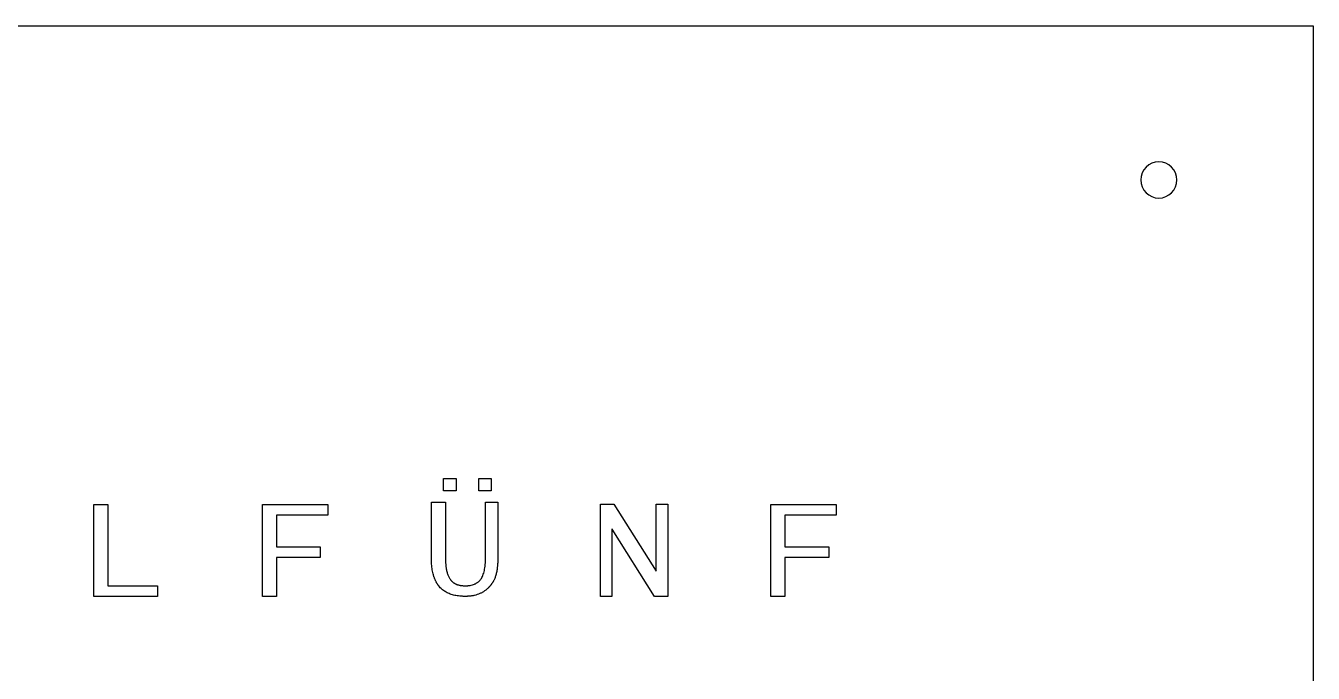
# Model space of a CAD drawing. Header units: millimetres. Extents: x -227 to 223, y -225 to 225.
# Drawn here: x 9.2 to 222.7, y 117.8 to 225.3 of the extents above; entities that cross this region are included whole.
import ezdxf

# ---------------------------------------------------------------- set-up
doc = ezdxf.new("R2010")
doc.units = ezdxf.units.MM
doc.layers.get('0').update_dxf_attribs({"linetype": 'CONTINUOUS'})

msp = doc.modelspace()

# ---------------------------------------------------------------- linework, layer by layer
for p, q in [((76.46, 146.22), (78.8, 146.22)), ((76.46, 137), (76.46, 146.22)), ((78.8, 146.22), (78.8, 136.97)), ((85.44, 137.02), (85.44, 146.22)), ((85.44, 146.22), (87.49, 146.22)), ((87.49, 146.22), (87.49, 137.37))]:
    msp.add_line(p, q)
for points in [[(-227.33, 225.31), (222.67, 225.31), (222.67, -224.69), (-227.33, -224.69)], [(78.49, 148.12), (78.49, 150.18), (80.55, 150.18), (80.55, 148.12)], [(84.35, 148.12), (84.35, 150.18), (86.4, 150.18), (86.4, 148.12)], [(20.49, 130.6), (20.49, 145.85), (22.84, 145.85), (22.84, 132.37), (31.05, 132.37), (31.05, 130.6)], [(48.45, 130.6), (48.45, 145.85), (59.3, 145.85), (59.3, 144.09), (50.79, 144.09), (50.79, 138.84), (58.05, 138.84), (58.05, 137.08), (50.79, 137.08), (50.79, 130.6)], [(104.5, 130.6), (104.5, 145.9), (106.71, 145.9), (113.71, 134.81), (113.73, 134.81), (113.73, 145.9), (115.65, 145.9), (115.65, 130.6), (113.48, 130.6), (106.44, 141.78), (106.4, 141.78), (106.4, 130.6)], [(132.75, 130.6), (132.75, 145.85), (143.6, 145.85), (143.6, 144.09), (135.09, 144.09), (135.09, 138.84), (142.35, 138.84), (142.35, 137.08), (135.09, 137.08), (135.09, 130.6)]]:
    msp.add_lwpolyline(points, close=True)
for points, knots in [([(197.07, 202.71), (198.72, 202.71), (200.07, 201.36), (200.07, 199.71), (200.07, 199.71), (200.07, 198.06), (198.72, 196.71), (197.07, 196.71), (197.07, 196.71), (195.42, 196.71), (194.07, 198.06), (194.07, 199.71), (194.07, 199.71), (194.07, 201.36), (195.42, 202.71), (197.07, 202.71)], [0, 0, 0, 0, 0.25, 0.25, 0.25, 0.25, 0.5, 0.5, 0.5, 0.5, 0.75, 0.75, 0.75, 0.75, 1, 1, 1, 1]), ([(77.83, 132.17), (77.83, 132.17), (77.83, 132.17), (77.83, 132.18), (77.83, 132.18), (77.83, 132.18), (77.83, 132.18), (77.82, 132.18), (77.82, 132.18), (77.82, 132.18), (77.82, 132.18), (77.82, 132.19), (77.81, 132.19), (77.81, 132.2), (77.81, 132.2), (77.8, 132.21), (77.79, 132.22), (77.79, 132.22), (77.78, 132.23), (77.77, 132.24), (77.76, 132.26), (77.74, 132.27), (77.73, 132.29), (77.71, 132.31), (77.69, 132.34), (77.66, 132.38), (77.64, 132.41), (77.61, 132.45), (77.58, 132.48), (77.55, 132.53), (77.51, 132.59), (77.46, 132.67), (77.41, 132.74), (77.36, 132.82), (77.3, 132.93), (77.23, 133.07), (77.14, 133.23), (77.07, 133.41), (76.99, 133.59), (76.92, 133.78), (76.86, 133.97), (76.78, 134.24), (76.69, 134.58), (76.61, 135.02), (76.54, 135.48), (76.49, 135.97), (76.46, 136.47), (76.46, 136.82), (76.46, 137)], [0, 0, 0, 0, 0.0000339, 0.0000678, 0.0001356, 0.0002713, 0.0004069, 0.0005426, 0.0008139, 0.0010853, 0.0013567, 0.0016281, 0.0021711, 0.0027142, 0.0032574, 0.0043443, 0.0054317, 0.0065196, 0.0076081, 0.0086971, 0.0108769, 0.0130589, 0.0152434, 0.0174302, 0.0218115, 0.0262032, 0.0306058, 0.0350199, 0.0394458, 0.043884, 0.0527992, 0.0617692, 0.0707977, 0.0798881, 0.089044, 0.1075645, 0.1263862, 0.1455342, 0.1650321, 0.1849025, 0.2051666, 0.2258445, 0.2685123, 0.3130492, 0.3595772, 0.4082039, 0.4590239, 0.5121202, 0.5121202, 0.5121202, 0.5121202]), ([(78.8, 136.97), (78.8, 136.97), (78.8, 136.97), (78.8, 136.96), (78.8, 136.96), (78.8, 136.96), (78.8, 136.96), (78.8, 136.95), (78.8, 136.95), (78.8, 136.94), (78.8, 136.93), (78.8, 136.92), (78.8, 136.9), (78.8, 136.89), (78.8, 136.87), (78.8, 136.84), (78.8, 136.81), (78.8, 136.77), (78.8, 136.72), (78.8, 136.67), (78.8, 136.62), (78.8, 136.55), (78.81, 136.47), (78.81, 136.38), (78.81, 136.29), (78.82, 136.16), (78.83, 136.01), (78.85, 135.84), (78.86, 135.67), (78.88, 135.5), (78.91, 135.34), (78.94, 135.13), (78.99, 134.88), (79.06, 134.6), (79.13, 134.33), (79.23, 134.08), (79.36, 133.79), (79.48, 133.58), (79.56, 133.45)], [0, 0, 0, 0, 0.000079, 0.000158, 0.0003161, 0.0006321, 0.0009479, 0.0012637, 0.0018948, 0.0025255, 0.0037856, 0.0050438, 0.0063001, 0.0075547, 0.0100583, 0.0125546, 0.0150436, 0.0199998, 0.024927, 0.0298251, 0.0346943, 0.0395346, 0.049129, 0.0586086, 0.0679742, 0.0772263, 0.0953924, 0.1131122, 0.1303914, 0.1472358, 0.163652, 0.1796468, 0.2104004, 0.2395651, 0.2672184, 0.2934505, 0.3183666, 0.3647203, 0.3647203, 0.3647203, 0.3647203]), ([(79.56, 133.45), (79.56, 133.45), (79.56, 133.45), (79.56, 133.45), (79.57, 133.45), (79.57, 133.45), (79.57, 133.45), (79.57, 133.45), (79.57, 133.45), (79.57, 133.45), (79.57, 133.45), (79.57, 133.45), (79.57, 133.45), (79.57, 133.45), (79.57, 133.44), (79.57, 133.44), (79.57, 133.44), (79.58, 133.44), (79.58, 133.43), (79.58, 133.43), (79.59, 133.42), (79.59, 133.42), (79.6, 133.41), (79.6, 133.4), (79.61, 133.39), (79.62, 133.38), (79.63, 133.37), (79.64, 133.35), (79.65, 133.34), (79.66, 133.32), (79.68, 133.3), (79.69, 133.28), (79.72, 133.26), (79.74, 133.23), (79.77, 133.2), (79.8, 133.17), (79.84, 133.13), (79.89, 133.08), (79.95, 133.03), (80.01, 132.98), (80.07, 132.93), (80.14, 132.88), (80.2, 132.83), (80.3, 132.77), (80.42, 132.71), (80.57, 132.63), (80.73, 132.57), (80.89, 132.52), (81.07, 132.47), (81.28, 132.42), (81.47, 132.4), (81.67, 132.38), (81.8, 132.37), (81.94, 132.37), (82.05, 132.36), (82.15, 132.37), (82.3, 132.37), (82.48, 132.38), (82.68, 132.4), (82.94, 132.44), (83.25, 132.51), (83.54, 132.61), (83.76, 132.71), (83.91, 132.79), (84.05, 132.88), (84.19, 132.97), (84.31, 133.08), (84.43, 133.2), (84.55, 133.32), (84.69, 133.5), (84.85, 133.75), (85.01, 134.09), (85.14, 134.47), (85.25, 134.9), (85.34, 135.37), (85.4, 135.88), (85.44, 136.44), (85.44, 136.82), (85.44, 137.02)], [0, 0, 0, 0, 0.0000081, 0.0000162, 0.0000325, 0.000065, 0.0000976, 0.0001301, 0.0001951, 0.0002601, 0.0003902, 0.0005202, 0.0006502, 0.0007802, 0.0010402, 0.0013001, 0.0015599, 0.0020793, 0.0025985, 0.0031174, 0.0036361, 0.0041545, 0.0051906, 0.0062258, 0.0072599, 0.0082932, 0.0103569, 0.0124171, 0.0144738, 0.0165273, 0.0185777, 0.0206252, 0.0247118, 0.0287884, 0.0328561, 0.0369163, 0.04097, 0.0490629, 0.0571449, 0.065226, 0.0733158, 0.0814243, 0.0895612, 0.0977361, 0.1142352, 0.1309977, 0.1480934, 0.1655883, 0.1835436, 0.2020159, 0.2308022, 0.2407112, 0.2610269, 0.2714446, 0.2820411, 0.2932389, 0.3042435, 0.3256893, 0.3464168, 0.3664672, 0.4047112, 0.4408543, 0.4583003, 0.4754155, 0.4922738, 0.5089527, 0.5255323, 0.542094, 0.5587199, 0.575491, 0.6103228, 0.6477395, 0.6882056, 0.7320891, 0.7796797, 0.8312048, 0.8868442, 0.946741, 0.946741, 0.946741, 0.946741]), ([(87.49, 137.37), (87.49, 137.37), (87.49, 137.37), (87.49, 137.37), (87.49, 137.36), (87.49, 137.36), (87.49, 137.36), (87.49, 137.35), (87.49, 137.35), (87.49, 137.34), (87.49, 137.32), (87.49, 137.31), (87.49, 137.29), (87.49, 137.27), (87.49, 137.25), (87.49, 137.22), (87.49, 137.18), (87.49, 137.13), (87.49, 137.07), (87.49, 137.02), (87.48, 136.96), (87.48, 136.88), (87.48, 136.79), (87.48, 136.68), (87.47, 136.57), (87.47, 136.42), (87.46, 136.25), (87.45, 136.04), (87.43, 135.84), (87.41, 135.64), (87.39, 135.45), (87.36, 135.2), (87.32, 134.91), (87.26, 134.58), (87.19, 134.27), (87.11, 133.98), (87.02, 133.72), (86.92, 133.48), (86.85, 133.33), (86.81, 133.25)], [0, 0, 0, 0, 0.0000933, 0.0001866, 0.0003731, 0.0007461, 0.001119, 0.0014918, 0.0022368, 0.0029814, 0.0044688, 0.005954, 0.007437, 0.0089178, 0.0118729, 0.0148192, 0.0177567, 0.0236055, 0.0294194, 0.0351982, 0.0409422, 0.0466513, 0.0579651, 0.06914, 0.0801763, 0.0910744, 0.1124573, 0.1332922, 0.1535825, 0.1733321, 0.192545, 0.2112257, 0.2470089, 0.2807268, 0.3124318, 0.3421871, 0.3700686, 0.3961685, 0.4205992, 0.4205992, 0.4205992, 0.4205992]), ([(86.81, 133.25), (86.81, 133.25), (86.81, 133.25), (86.81, 133.25), (86.81, 133.25), (86.81, 133.25), (86.81, 133.25), (86.81, 133.25), (86.81, 133.25), (86.81, 133.25), (86.81, 133.25), (86.81, 133.25), (86.81, 133.25), (86.8, 133.24), (86.8, 133.24), (86.8, 133.24), (86.8, 133.23), (86.8, 133.23), (86.79, 133.22), (86.79, 133.21), (86.78, 133.21), (86.78, 133.2), (86.77, 133.19), (86.77, 133.17), (86.76, 133.16), (86.75, 133.14), (86.73, 133.12), (86.72, 133.09), (86.7, 133.06), (86.69, 133.04), (86.67, 133.01), (86.65, 132.98), (86.62, 132.93), (86.59, 132.88), (86.56, 132.83), (86.52, 132.78), (86.48, 132.71), (86.42, 132.63), (86.35, 132.54), (86.28, 132.44), (86.21, 132.35), (86.13, 132.27), (86.05, 132.18), (85.95, 132.07), (85.82, 131.93), (85.65, 131.78), (85.47, 131.64), (85.29, 131.51), (85.1, 131.38), (84.91, 131.27), (84.71, 131.16), (84.43, 131.03), (84.06, 130.89), (83.68, 130.78), (83.36, 130.72), (83.12, 130.68), (82.86, 130.64), (82.65, 130.63), (82.47, 130.61), (82.34, 130.61), (82.23, 130.61), (82.14, 130.6), (82.05, 130.6), (81.95, 130.61), (81.79, 130.61), (81.6, 130.61), (81.38, 130.63), (81.09, 130.65), (80.73, 130.7), (80.33, 130.77), (79.94, 130.87), (79.58, 130.99), (79.23, 131.13), (78.91, 131.3), (78.61, 131.48), (78.33, 131.69), (78.06, 131.92), (77.9, 132.09), (77.83, 132.17)], [0, 0, 0, 0, 0.000012, 0.000024, 0.000049, 0.000098, 0.000147, 0.000196, 0.000294, 0.000392, 0.000588, 0.000784, 0.00098, 0.001176, 0.001568, 0.001959, 0.002351, 0.003133, 0.003915, 0.004697, 0.005478, 0.006259, 0.007819, 0.009377, 0.010933, 0.012487, 0.01559, 0.018686, 0.021775, 0.024856, 0.02793, 0.030997, 0.037111, 0.043198, 0.049258, 0.055293, 0.061302, 0.07325, 0.085106, 0.096877, 0.10857, 0.120189, 0.131743, 0.143236, 0.166068, 0.188741, 0.211309, 0.233828, 0.256353, 0.278942, 0.301648, 0.324526, 0.371, 0.418783, 0.443289, 0.46826, 0.493737, 0.519759, 0.532986, 0.546362, 0.559892, 0.566716, 0.57358, 0.585458, 0.597207, 0.620327, 0.642955, 0.665104, 0.708029, 0.749244, 0.788907, 0.827191, 0.864291, 0.900422, 0.935812, 0.970708, 1.005365, 1.040043, 1.040043, 1.040043, 1.040043])]:
    msp.add_open_spline(points, degree=3, knots=knots)

doc.saveas('drawing.dxf')
